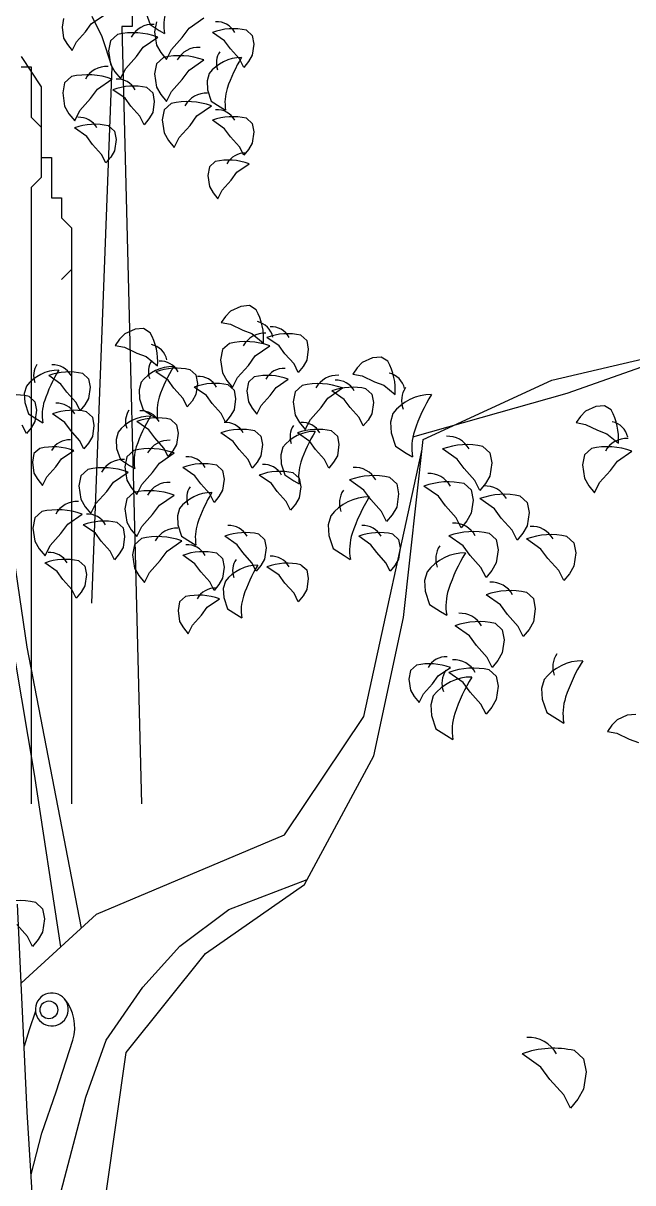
# Model space of a CAD drawing. Header units: metres. Extents: x 368 to 3789, y -155 to 1148.
# Drawn here: x 2218.83 to 2225.05, y 519.65 to 531.48 of the extents above; entities that cross this region are included whole.
import ezdxf

# ---------------------------------------------------------------- set-up
doc = ezdxf.new("R2010")
doc.units = ezdxf.units.M

# ---------------------------------------------------------------- blocks, each defined once
blk = doc.blocks.new('A$C09CF175E')
at = {"color": 74}
for p, q in [((2345.9, 4188), (2342.1, 4167.8)), ((2411.4, 4175.4), (2440.3, 4195.5)), ((2541.8, 4200.2), (2550.6, 4173.8)), ((2565.8, 4180.7), (2561.3, 4156.8)), ((2643.6, 4165.7), (2677.9, 4189.6)), ((2342.1, 4167.8), (2345.9, 4141.4)), ((2376.1, 4132.6), (2397.5, 4156.5)), ((2397.5, 4156.5), (2411.4, 4175.4)), ((2473.4, 4150.3), (2457, 4135.4)), ((2550.6, 4173.8), (2572, 4160)), ((2561.3, 4156.8), (2565.8, 4125.4)), ((2572, 4160), (2584.6, 4152.4)), ((2627.1, 4143.3), (2643.6, 4165.7)), ((2727.2, 4135.3), (2698.3, 4155.4)), ((2778.9, 4160.5), (2792.7, 4147.9)), ((2345.9, 4141.4), (2354.7, 4126.3)), ((2354.7, 4126.3), (2366.1, 4112.5)), ((2366.1, 4112.5), (2376.1, 4132.6)), ((2457, 4135.4), (2452.5, 4111.5)), ((2534.7, 4120.4), (2569.1, 4144.3)), ((2565.8, 4125.4), (2576.3, 4107.5)), ((2601.7, 4114.9), (2627.1, 4143.3)), ((2741.1, 4116.4), (2727.2, 4135.3)), ((2792.7, 4147.9), (2796.5, 4127.8)), ((2796.5, 4127.8), (2792.7, 4101.4)), ((2452.5, 4111.5), (2457, 4080.1)), ((2492.9, 4069.6), (2518.3, 4098)), ((2518.3, 4098), (2534.7, 4120.4)), ((2582.3, 4095.9), (2565.8, 4081)), ((2576.3, 4107.5), (2589.7, 4091)), ((2589.7, 4091), (2601.7, 4114.9)), ((2762.5, 4092.5), (2741.1, 4116.4)), ((2792.7, 4101.4), (2783.9, 4086.3)), ((2457, 4080.1), (2467.5, 4062.2)), ((2480.9, 4045.7), (2492.9, 4069.6)), ((2565.8, 4081), (2561.3, 4057.1)), ((2643.6, 4066.1), (2677.9, 4090)), ((2772.6, 4072.4), (2762.5, 4092.5)), ((2783.9, 4086.3), (2772.6, 4072.4)), ((2364.6, 4050.6), (2348.2, 4035.7)), ((2425.9, 4020.7), (2460.3, 4044.6)), ((2467.5, 4062.2), (2480.9, 4045.7)), ((2561.3, 4057.1), (2565.8, 4025.7)), ((2601.7, 4015.3), (2627.1, 4043.6)), ((2627.1, 4043.6), (2643.6, 4066.1)), ((2690.7, 4058), (2685.6, 4040.4)), ((2685.6, 4040.4), (2686.9, 4019)), ((2348.2, 4035.7), (2343.7, 4011.8)), ((2409.5, 3998.3), (2425.9, 4020.7)), ((2491.5, 3999.4), (2462.5, 4019.5)), ((2543.1, 4024.5), (2556.9, 4012)), ((2565.8, 4025.7), (2576.3, 4007.8)), ((2589.7, 3991.3), (2601.7, 4015.3)), ((2686.9, 4019), (2695.7, 3992.6)), ((2343.7, 4011.8), (2348.2, 3980.4)), ((2384.1, 3969.9), (2409.5, 3998.3)), ((2505.3, 3980.5), (2491.5, 3999.4)), ((2556.9, 4012), (2560.7, 3991.8)), ((2560.7, 3991.8), (2556.9, 3965.4)), ((2576.3, 4007.8), (2589.7, 3991.3)), ((2600.4, 3987.2), (2583.9, 3972.2)), ((2695.7, 3992.6), (2717.1, 3978.7)), ((2348.2, 3980.4), (2358.6, 3962.5)), ((2358.6, 3962.5), (2372.1, 3946)), ((2372.1, 3946), (2384.1, 3969.9)), ((2526.7, 3956.6), (2505.3, 3980.5)), ((2556.9, 3965.4), (2548.1, 3950.3)), ((2583.9, 3972.2), (2579.5, 3948.3)), ((2661.7, 3957.3), (2696.1, 3981.2)), ((2717.1, 3978.7), (2729.7, 3971.2)), ((2452.4, 3933.9), (2466.3, 3921.3)), ((2536.8, 3936.5), (2526.7, 3956.6)), ((2548.1, 3950.3), (2536.8, 3936.5)), ((2579.5, 3948.3), (2583.9, 3917)), ((2619.8, 3906.5), (2645.3, 3934.9)), ((2645.3, 3934.9), (2661.7, 3957.3)), ((2727.2, 3926.9), (2698.3, 3947)), ((2778.9, 3952.1), (2792.7, 3939.5)), ((2792.7, 3939.5), (2796.5, 3919.3)), ((2400.8, 3908.8), (2371.8, 3928.9)), ((2414.6, 3889.9), (2400.8, 3908.8)), ((2466.3, 3921.3), (2470, 3901.2)), ((2583.9, 3917), (2594.4, 3899)), ((2607.9, 3882.6), (2619.8, 3906.5)), ((2741.1, 3908), (2727.2, 3926.9)), ((2762.5, 3884.1), (2741.1, 3908)), ((2796.5, 3919.3), (2792.7, 3892.9)), ((2436, 3866), (2414.6, 3889.9)), ((2470, 3901.2), (2466.3, 3874.8)), ((2594.4, 3899), (2607.9, 3882.6)), ((2772.6, 3864), (2762.5, 3884.1)), ((2783.9, 3877.8), (2772.6, 3864)), ((2792.7, 3892.9), (2783.9, 3877.8)), ((2446.1, 3845.9), (2436, 3866)), ((2457.4, 3859.7), (2446.1, 3845.9)), ((2466.3, 3874.8), (2457.4, 3859.7)), ((2705, 3849.1), (2691.1, 3836.5)), ((2691.1, 3836.5), (2687.3, 3816.4)), ((2742.7, 3805.1), (2756.6, 3823.9)), ((2756.6, 3823.9), (2785.5, 3844.1)), ((2687.3, 3816.4), (2691.1, 3790)), ((2721.3, 3781.2), (2742.7, 3805.1)), ((2691.1, 3790), (2699.9, 3774.9)), ((2699.9, 3774.9), (2711.2, 3761)), ((2711.2, 3761), (2721.3, 3781.2)), ((2741.5, 3495), (2729.4, 3482.4)), ((2765.8, 3505.9), (2741.5, 3495)), ((2786.2, 3507.8), (2765.8, 3505.9)), ((2802.1, 3497.9), (2786.2, 3507.8)), ((2729.4, 3482.4), (2719.2, 3467.7)), ((2719.2, 3467.7), (2741.3, 3463.5)), ((2741.3, 3463.5), (2770.2, 3449.5)), ((2490.6, 3440.8), (2478.5, 3428.2)), ((2515, 3451.7), (2490.6, 3440.8)), ((2535.4, 3453.6), (2515, 3451.7)), ((2551.3, 3443.7), (2535.4, 3453.6)), ((2770.2, 3449.5), (2792.1, 3441.4)), ((2792.1, 3441.4), (2819.5, 3419.1)), ((2908, 3437.6), (2921.9, 3425)), ((2478.5, 3428.2), (2468.3, 3413.5)), ((2468.3, 3413.5), (2490.4, 3409.3)), ((2490.4, 3409.3), (2519.3, 3395.3)), ((2738.6, 3418.4), (2722.2, 3403.5)), ((2799.9, 3388.5), (2834.3, 3412.4)), ((2856.4, 3412.5), (2827.5, 3432.6)), ((2870.3, 3393.6), (2856.4, 3412.5)), ((2921.9, 3425), (2925.6, 3404.9)), ((2519.3, 3395.3), (2541.2, 3387.2)), ((2541.2, 3387.2), (2568.6, 3364.9)), ((2722.2, 3403.5), (2717.7, 3379.5)), ((2783.5, 3366.1), (2799.9, 3388.5)), ((2891.7, 3369.7), (2870.3, 3393.6)), ((2925.6, 3404.9), (2921.9, 3378.5)), ((3077.8, 3383.9), (3053.4, 3373)), ((3098.2, 3385.8), (3077.8, 3383.9)), ((3114.1, 3376), (3098.2, 3385.8)), ((2645, 3356.1), (2658.9, 3343.5)), ((2717.7, 3379.5), (2722.2, 3348.2)), ((2758.1, 3337.7), (2783.5, 3366.1)), ((2901.7, 3349.6), (2891.7, 3369.7)), ((2913.1, 3363.4), (2901.7, 3349.6)), ((2921.9, 3378.5), (2913.1, 3363.4)), ((3041.3, 3360.4), (3031.1, 3345.7)), ((3053.4, 3373), (3041.3, 3360.4)), ((2339.5, 3321.8), (2310.6, 3342)), ((2391.1, 3347), (2405, 3334.4)), ((2405, 3334.4), (2408.8, 3314.3)), ((2529.6, 3326.1), (2524.6, 3308.5)), ((2593.4, 3330.9), (2564.5, 3351)), ((2607.3, 3312), (2593.4, 3330.9)), ((2658.9, 3343.5), (2662.7, 3323.4)), ((2722.2, 3348.2), (2732.6, 3330.2)), ((2732.6, 3330.2), (2746.1, 3313.8)), ((2746.1, 3313.8), (2758.1, 3337.7)), ((2783.6, 3326.2), (2779.8, 3306.1)), ((2797.4, 3338.8), (2783.6, 3326.2)), ((2849.1, 3313.7), (2878, 3333.8)), ((3031.1, 3345.7), (3053.2, 3341.5)), ((3053.2, 3341.5), (3082.1, 3327.5)), ((3082.1, 3327.5), (3104.1, 3319.4)), ((2257.6, 3317), (2252.5, 3299.4)), ((2252.5, 3299.4), (2253.8, 3278)), ((2353.4, 3303), (2339.5, 3321.8)), ((2374.8, 3279.1), (2353.4, 3303)), ((2408.8, 3314.3), (2405, 3287.9)), ((2524.6, 3308.5), (2525.9, 3287.1)), ((2628.7, 3288.1), (2607.3, 3312)), ((2684.1, 3294.7), (2655.2, 3314.8)), ((2662.7, 3323.4), (2658.9, 3296.9)), ((2735.7, 3319.8), (2749.6, 3307.2)), ((2749.6, 3307.2), (2753.4, 3287.1)), ((2779.8, 3306.1), (2783.6, 3279.7)), ((2835.2, 3294.8), (2849.1, 3313.7)), ((2894.5, 3303.8), (2890, 3279.9)), ((2910.9, 3318.7), (2894.5, 3303.8)), ((2972.2, 3288.8), (3006.6, 3312.7)), ((3010.6, 3285.6), (2981.6, 3305.7)), ((3062.2, 3310.8), (3076, 3298.2)), ((3076, 3298.2), (3079.8, 3278)), ((3104.1, 3319.4), (3131.4, 3297.1)), ((2253.8, 3278), (2262.6, 3251.6)), ((2264.2, 3292.6), (2278, 3280.1)), ((2278, 3280.1), (2281.8, 3259.9)), ((2384.8, 3258.9), (2374.8, 3279.1)), ((2396.2, 3272.8), (2384.8, 3258.9)), ((2405, 3287.9), (2396.2, 3272.8)), ((2525.9, 3287.1), (2534.7, 3260.6)), ((2638.7, 3268), (2628.7, 3288.1)), ((2650.1, 3281.8), (2638.7, 3268)), ((2658.9, 3296.9), (2650.1, 3281.8)), ((2698, 3275.8), (2684.1, 3294.7)), ((2719.4, 3251.9), (2698, 3275.8)), ((2753.4, 3287.1), (2749.6, 3260.7)), ((2783.6, 3279.7), (2792.4, 3264.6)), ((2803.7, 3250.8), (2813.8, 3270.9)), ((2813.8, 3270.9), (2835.2, 3294.8)), ((2890, 3279.9), (2894.5, 3248.5)), ((2955.8, 3266.4), (2972.2, 3288.8)), ((3024.4, 3266.7), (3010.6, 3285.6)), ((3079.8, 3278), (3076, 3251.6)), ((3627.1, 3270.6), (3606.7, 3268.7)), ((3643, 3260.8), (3627.1, 3270.6)), ((2262.6, 3251.6), (2284, 3237.7)), ((2281.8, 3259.9), (2278, 3233.5)), ((2348.6, 3231.2), (2319.6, 3251.4)), ((2400.2, 3256.4), (2414, 3243.8)), ((2414, 3243.8), (2417.8, 3223.7)), ((2534.7, 3260.6), (2556.1, 3246.8)), ((2556.1, 3246.8), (2568.7, 3239.3)), ((2729.4, 3231.8), (2719.4, 3251.9)), ((2740.8, 3245.6), (2729.4, 3231.8)), ((2749.6, 3260.7), (2740.8, 3245.6)), ((2792.4, 3264.6), (2803.7, 3250.8)), ((2894.5, 3248.5), (2904.9, 3230.6)), ((2930.4, 3238), (2955.8, 3266.4)), ((3045.8, 3242.8), (3024.4, 3266.7)), ((3055.9, 3222.7), (3045.8, 3242.8)), ((3076, 3251.6), (3067.2, 3236.5)), ((3126, 3252.4), (3120, 3231.5)), ((3570.2, 3245.2), (3560, 3230.5)), ((3582.3, 3257.8), (3570.2, 3245.2)), ((3606.7, 3268.7), (3582.3, 3257.8)), ((2257.9, 3204.6), (2247.8, 3224.7)), ((2269.2, 3218.4), (2257.9, 3204.6)), ((2278, 3233.5), (2269.2, 3218.4)), ((2284, 3237.7), (2296.6, 3230.2)), ((2362.4, 3212.4), (2348.6, 3231.2)), ((2417.8, 3223.7), (2414, 3197.3)), ((2548.1, 3213.1), (2519.1, 3233.2)), ((2599.7, 3238.3), (2613.5, 3225.7)), ((2613.5, 3225.7), (2617.3, 3205.6)), ((2904.9, 3230.6), (2918.4, 3214.1)), ((2918.4, 3214.1), (2930.4, 3238)), ((3067.2, 3236.5), (3055.9, 3222.7)), ((3120, 3231.5), (3121.5, 3206.1)), ((3560, 3230.5), (3582.1, 3226.4)), ((3582.1, 3226.4), (3611, 3212.3)), ((2383.8, 3188.4), (2362.4, 3212.4)), ((2393.9, 3168.3), (2383.8, 3188.4)), ((2414, 3197.3), (2405.2, 3182.2)), ((2475.2, 3208.3), (2470.2, 3190.6)), ((2470.2, 3190.6), (2471.4, 3169.3)), ((2561.9, 3194.2), (2548.1, 3213.1)), ((2583.3, 3170.3), (2561.9, 3194.2)), ((2617.3, 3205.6), (2613.5, 3179.1)), ((2747.6, 3185.9), (2718.6, 3206)), ((2799.2, 3211.1), (2813.1, 3198.5)), ((2813.1, 3198.5), (2816.8, 3178.4)), ((2929, 3185.9), (2900, 3206)), ((2980.6, 3211.1), (2994.4, 3198.5)), ((2994.4, 3198.5), (2998.2, 3178.4)), ((3121.5, 3206.1), (3132, 3174.7)), ((3611, 3212.3), (3633, 3204.2)), ((3633, 3204.2), (3660.3, 3181.9)), ((2289.4, 3169.6), (2275.6, 3157)), ((2341, 3144.4), (2370, 3164.6)), ((2405.2, 3182.2), (2393.9, 3168.3)), ((2471.4, 3169.3), (2480.3, 3142.8)), ((2511.9, 3164.7), (2495.5, 3149.7)), ((2593.4, 3150.2), (2583.3, 3170.3)), ((2604.7, 3164), (2593.4, 3150.2)), ((2613.5, 3179.1), (2604.7, 3164)), ((2761.4, 3167), (2747.6, 3185.9)), ((2782.8, 3143.1), (2761.4, 3167)), ((2816.8, 3178.4), (2813.1, 3151.9)), ((2865.2, 3172), (2860.1, 3154.4)), ((2942.8, 3167), (2929, 3185.9)), ((2964.2, 3143.1), (2942.8, 3167)), ((2998.2, 3178.4), (2994.4, 3151.9)), ((3132, 3174.7), (3157.4, 3158.3)), ((3278, 3144.3), (3243.6, 3168.2)), ((3339.3, 3174.2), (3355.8, 3159.2)), ((3596.4, 3169.1), (3580, 3154.1)), ((3657.7, 3139.2), (3692.1, 3163.1)), ((2275.6, 3157), (2271.8, 3136.9)), ((2271.8, 3136.9), (2275.6, 3110.5)), ((2327.2, 3125.6), (2341, 3144.4)), ((2480.3, 3142.8), (2501.7, 3129)), ((2495.5, 3149.7), (2491, 3125.8)), ((2556.8, 3112.4), (2573.2, 3134.8)), ((2573.2, 3134.8), (2607.6, 3158.7)), ((2792.9, 3123), (2782.8, 3143.1)), ((2804.2, 3136.8), (2792.9, 3123)), ((2813.1, 3151.9), (2804.2, 3136.8)), ((2860.1, 3154.4), (2861.4, 3133)), ((2861.4, 3133), (2870.2, 3106.6)), ((2974.3, 3123), (2964.2, 3143.1)), ((2985.6, 3136.8), (2974.3, 3123)), ((2994.4, 3151.9), (2985.6, 3136.8)), ((3157.4, 3158.3), (3172.4, 3149.3)), ((3294.5, 3121.9), (3278, 3144.3)), ((3355.8, 3159.2), (3360.3, 3135.3)), ((3360.3, 3135.3), (3355.8, 3103.9)), ((3580, 3154.1), (3575.5, 3130.2)), ((3641.3, 3116.8), (3657.7, 3139.2)), ((2275.6, 3110.5), (2284.4, 3095.4)), ((2305.8, 3101.7), (2327.2, 3125.6)), ((2403.1, 3119.3), (2386.7, 3104.4)), ((2464.4, 3089.5), (2498.8, 3113.4)), ((2491, 3125.8), (2495.5, 3094.4)), ((2501.7, 3129), (2514.2, 3121.5)), ((2531.4, 3084), (2556.8, 3112.4)), ((2656.9, 3104.4), (2628, 3124.5)), ((2708.5, 3129.5), (2722.4, 3116.9)), ((2722.4, 3116.9), (2726.1, 3096.8)), ((2838.3, 3086.2), (2809.3, 3106.4)), ((2870.2, 3106.6), (2891.6, 3092.8)), ((2889.9, 3111.4), (2903.7, 3098.8)), ((3319.9, 3093.5), (3294.5, 3121.9)), ((3575.5, 3130.2), (3580, 3098.8)), ((3615.8, 3088.4), (3641.3, 3116.8)), ((2284.4, 3095.4), (2295.7, 3081.5)), ((2295.7, 3081.5), (2305.8, 3101.7)), ((2386.7, 3104.4), (2382.2, 3080.5)), ((2382.2, 3080.5), (2386.7, 3049.1)), ((2448, 3067), (2464.4, 3089.5)), ((2495.5, 3094.4), (2505.9, 3076.5)), ((2519.4, 3060.1), (2531.4, 3084)), ((2670.8, 3085.5), (2656.9, 3104.4)), ((2692.2, 3061.6), (2670.8, 3085.5)), ((2726.1, 3096.8), (2722.4, 3070.4)), ((2852.1, 3067.4), (2838.3, 3086.2)), ((2891.6, 3092.8), (2904.2, 3085.2)), ((2903.7, 3098.8), (2907.5, 3078.7)), ((2907.5, 3078.7), (2903.7, 3052.3)), ((3057.1, 3070.7), (3022.8, 3094.6)), ((3118.4, 3100.6), (3134.9, 3085.6)), ((3134.9, 3085.6), (3139.4, 3061.7)), ((3233.8, 3056), (3199.5, 3079.9)), ((3295.1, 3085.9), (3311.6, 3070.9)), ((3331.8, 3069.6), (3319.9, 3093.5)), ((3345.3, 3086), (3331.8, 3069.6)), ((3355.8, 3103.9), (3345.3, 3086)), ((3580, 3098.8), (3590.4, 3080.9)), ((3590.4, 3080.9), (3603.9, 3064.5)), ((3603.9, 3064.5), (3615.8, 3088.4)), ((2422.5, 3038.7), (2448, 3067)), ((2511.9, 3065), (2495.5, 3050)), ((2505.9, 3076.5), (2519.4, 3060.1)), ((2573.2, 3035.1), (2607.6, 3059)), ((2702.2, 3041.5), (2692.2, 3061.6)), ((2713.6, 3055.3), (2702.2, 3041.5)), ((2722.4, 3070.4), (2713.6, 3055.3)), ((2873.5, 3043.5), (2852.1, 3067.4)), ((2903.7, 3052.3), (2894.9, 3037.2)), ((3073.6, 3048.3), (3057.1, 3070.7)), ((3139.4, 3061.7), (3134.9, 3030.4)), ((3250.3, 3033.6), (3233.8, 3056)), ((3311.6, 3070.9), (3316.1, 3047)), ((3366.4, 3026.6), (3332, 3050.5)), ((3427.7, 3056.4), (3444.1, 3041.5)), ((2386.7, 3049.1), (2397.1, 3031.2)), ((2397.1, 3031.2), (2410.6, 3014.8)), ((2410.6, 3014.8), (2422.5, 3038.7)), ((2495.5, 3050), (2491, 3026.1)), ((2491, 3026.1), (2495.5, 2994.7)), ((2556.8, 3012.7), (2573.2, 3035.1)), ((2620.3, 3027), (2615.3, 3009.4)), ((2883.6, 3023.3), (2873.5, 3043.5)), ((2894.9, 3037.2), (2883.6, 3023.3)), ((3099, 3019.9), (3073.6, 3048.3)), ((3134.9, 3030.4), (3124.4, 3012.4)), ((3275.7, 3005.2), (3250.3, 3033.6)), ((3316.1, 3047), (3311.6, 3015.6)), ((3382.8, 3004.1), (3366.4, 3026.6)), ((3444.1, 3041.5), (3448.6, 3017.6)), ((2277.8, 3004.7), (2273.3, 2980.8)), ((2294.3, 3019.7), (2277.8, 3004.7)), ((2355.6, 2989.8), (2390, 3013.7)), ((2531.4, 2984.3), (2556.8, 3012.7)), ((2615.3, 3009.4), (2616.5, 2988)), ((2978.8, 3009.6), (2972.8, 2988.7)), ((3111, 2996), (3099, 3019.9)), ((3124.4, 3012.4), (3111, 2996)), ((3287.7, 2981.3), (3275.7, 3005.2)), ((3301.1, 2997.7), (3287.7, 2981.3)), ((3311.6, 3015.6), (3301.1, 2997.7)), ((3408.2, 2975.8), (3382.8, 3004.1)), ((3448.6, 3017.6), (3444.1, 2986.2)), ((2273.3, 2980.8), (2277.8, 2949.4)), ((2339.1, 2967.4), (2355.6, 2989.8)), ((2421.1, 2968.4), (2392.2, 2988.5)), ((2435, 2949.5), (2421.1, 2968.4)), ((2472.7, 2993.6), (2486.6, 2981)), ((2486.6, 2981), (2490.4, 2960.9)), ((2495.5, 2994.7), (2505.9, 2976.8)), ((2505.9, 2976.8), (2519.4, 2960.4)), ((2519.4, 2960.4), (2531.4, 2984.3)), ((2616.5, 2988), (2625.3, 2961.6)), ((2972.8, 2988.7), (2974.3, 2963.3)), ((3354.1, 2968.2), (3370.5, 2953.2)), ((3420.2, 2951.9), (3408.2, 2975.8)), ((3433.7, 2968.3), (3420.2, 2951.9)), ((3444.1, 2986.2), (3433.7, 2968.3)), ((2277.8, 2949.4), (2288.3, 2931.5)), ((2313.7, 2939), (2339.1, 2967.4)), ((2456.4, 2925.6), (2435, 2949.5)), ((2490.4, 2960.9), (2486.6, 2934.5)), ((2513.6, 2941.3), (2509.1, 2917.4)), ((2530.1, 2956.2), (2513.6, 2941.3)), ((2591.4, 2926.3), (2625.7, 2950.2)), ((2625.3, 2961.6), (2646.8, 2947.8)), ((2646.8, 2947.8), (2659.3, 2940.2)), ((2756.7, 2941.2), (2727.7, 2961.4)), ((2770.5, 2922.4), (2756.7, 2941.2)), ((2808.3, 2966.4), (2822.1, 2953.8)), ((2822.1, 2953.8), (2825.9, 2933.7)), ((2974.3, 2963.3), (2984.7, 2931.9)), ((3074, 2941.2), (3045.1, 2961.4)), ((3087.9, 2922.4), (3074, 2941.2)), ((3125.7, 2966.4), (3139.5, 2953.8)), ((3139.5, 2953.8), (3143.3, 2933.7)), ((3292.7, 2938.3), (3258.4, 2962.2)), ((3370.5, 2953.2), (3375, 2929.3)), ((3476.8, 2930.9), (3442.4, 2954.8)), ((3538.1, 2960.8), (3554.6, 2945.9)), ((3554.6, 2945.9), (3559, 2921.9)), ((2288.3, 2931.5), (2301.8, 2915.1)), ((2301.8, 2915.1), (2313.7, 2939)), ((2466.5, 2905.5), (2456.4, 2925.6)), ((2477.8, 2919.4), (2466.5, 2905.5)), ((2486.6, 2934.5), (2477.8, 2919.4)), ((2509.1, 2917.4), (2513.6, 2886)), ((2574.9, 2903.9), (2591.4, 2926.3)), ((2656.9, 2895.9), (2628, 2916.1)), ((2708.5, 2921.1), (2722.4, 2908.5)), ((2791.9, 2898.5), (2770.5, 2922.4)), ((2825.9, 2933.7), (2822.1, 2907.3)), ((2984.7, 2931.9), (3010.2, 2915.5)), ((3010.2, 2915.5), (3025.1, 2906.5)), ((3109.3, 2898.5), (3087.9, 2922.4)), ((3143.3, 2933.7), (3139.5, 2907.3)), ((3309.2, 2915.9), (3292.7, 2938.3)), ((3334.6, 2887.5), (3309.2, 2915.9)), ((3375, 2929.3), (3370.5, 2897.9)), ((3493.3, 2908.5), (3476.8, 2930.9)), ((3559, 2921.9), (3554.6, 2890.6)), ((2330.4, 2877.8), (2301.5, 2897.9)), ((2382.1, 2903), (2395.9, 2890.4)), ((2395.9, 2890.4), (2399.7, 2870.3)), ((2513.6, 2886), (2524.1, 2868.1)), ((2549.5, 2875.5), (2574.9, 2903.9)), ((2670.8, 2877.1), (2656.9, 2895.9)), ((2722.4, 2908.5), (2726.1, 2888.4)), ((2726.1, 2888.4), (2722.4, 2862)), ((2802, 2878.3), (2791.9, 2898.5)), ((2813.3, 2892.2), (2802, 2878.3)), ((2822.1, 2907.3), (2813.3, 2892.2)), ((2856.4, 2868.7), (2827.5, 2888.9)), ((2908, 2893.9), (2921.9, 2881.3)), ((3119.4, 2878.3), (3109.3, 2898.5)), ((3130.7, 2892.2), (3119.4, 2878.3)), ((3139.5, 2907.3), (3130.7, 2892.2)), ((3346.6, 2863.6), (3334.6, 2887.5)), ((3370.5, 2897.9), (3360, 2880)), ((3518.7, 2880.1), (3493.3, 2908.5)), ((3554.6, 2890.6), (3544.1, 2872.6)), ((2344.3, 2858.9), (2330.4, 2877.8)), ((2365.7, 2835), (2344.3, 2858.9)), ((2399.7, 2870.3), (2395.9, 2843.8)), ((2524.1, 2868.1), (2537.5, 2851.6)), ((2537.5, 2851.6), (2549.5, 2875.5)), ((2692.2, 2853.1), (2670.8, 2877.1)), ((2722.4, 2862), (2713.6, 2846.9)), ((2870.3, 2849.9), (2856.4, 2868.7)), ((2921.9, 2881.3), (2925.6, 2861.2)), ((2925.6, 2861.2), (2921.9, 2834.8)), ((3207, 2877.2), (3201, 2856.3)), ((3360, 2880), (3346.6, 2863.6)), ((3530.6, 2856.2), (3518.7, 2880.1)), ((3544.1, 2872.6), (3530.6, 2856.2)), ((2375.8, 2814.9), (2365.7, 2835)), ((2395.9, 2843.8), (2387.1, 2828.7)), ((2702.2, 2833), (2692.2, 2853.1)), ((2713.6, 2846.9), (2702.2, 2833)), ((2729.1, 2854.8), (2724.1, 2837.2)), ((2724.1, 2837.2), (2725.4, 2815.8)), ((2891.7, 2826), (2870.3, 2849.9)), ((2921.9, 2834.8), (2913.1, 2819.7)), ((3201, 2856.3), (3202.5, 2830.9)), ((3202.5, 2830.9), (3213, 2799.5)), ((2387.1, 2828.7), (2375.8, 2814.9)), ((2620.8, 2805.5), (2617, 2785.4)), ((2634.6, 2818.1), (2620.8, 2805.5)), ((2686.2, 2793), (2715.2, 2813.1)), ((2725.4, 2815.8), (2734.2, 2789.4)), ((2901.7, 2805.8), (2891.7, 2826)), ((2913.1, 2819.7), (2901.7, 2805.8)), ((3381.1, 2798.5), (3346.7, 2822.4)), ((3442.4, 2828.4), (3458.8, 2813.4)), ((3458.8, 2813.4), (3463.3, 2789.5)), ((2617, 2785.4), (2620.8, 2759)), ((2672.4, 2774.1), (2686.2, 2793)), ((2734.2, 2789.4), (2755.6, 2775.6)), ((3213, 2799.5), (3238.4, 2783.1)), ((3238.4, 2783.1), (3253.4, 2774.1)), ((3397.5, 2776.1), (3381.1, 2798.5)), ((3423, 2747.7), (3397.5, 2776.1)), ((3463.3, 2789.5), (3458.8, 2758.1)), ((2620.8, 2759), (2629.6, 2743.9)), ((2640.9, 2730.1), (2651, 2750.2)), ((2651, 2750.2), (2672.4, 2774.1)), ((2755.6, 2775.6), (2768.2, 2768)), ((3307.5, 2724.9), (3273.1, 2748.8)), ((3368.8, 2754.8), (3385.2, 2739.8)), ((3458.8, 2758.1), (3448.4, 2740.2)), ((2629.6, 2743.9), (2640.9, 2730.1)), ((3323.9, 2702.5), (3307.5, 2724.9)), ((3385.2, 2739.8), (3389.7, 2715.9)), ((3434.9, 2723.8), (3423, 2747.7)), ((3448.4, 2740.2), (3434.9, 2723.8)), ((3349.3, 2674.1), (3323.9, 2702.5)), ((3389.7, 2715.9), (3385.2, 2684.6)), ((3361.3, 2650.2), (3349.3, 2674.1)), ((3374.8, 2666.6), (3361.3, 2650.2)), ((3385.2, 2684.6), (3374.8, 2666.6)), ((3167.9, 2642.8), (3164.1, 2622.7)), ((3181.7, 2655.4), (3167.9, 2642.8)), ((3233.3, 2630.2), (3262.3, 2650.4)), ((3292.7, 2614.5), (3258.4, 2638.4)), ((3354.1, 2644.4), (3370.5, 2629.5)), ((3164.1, 2622.7), (3167.9, 2596.3)), ((3198.1, 2587.5), (3219.5, 2611.4)), ((3219.5, 2611.4), (3233.3, 2630.2)), ((3309.2, 2592.1), (3292.7, 2614.5)), ((3370.5, 2629.5), (3375, 2605.6)), ((3484.4, 2621.5), (3478.4, 2600.6)), ((3167.9, 2596.3), (3176.7, 2581.2)), ((3188, 2567.3), (3198.1, 2587.5)), ((3334.6, 2563.7), (3309.2, 2592.1)), ((3375, 2605.6), (3370.5, 2574.2)), ((3478.4, 2600.6), (3479.9, 2575.2)), ((3176.7, 2581.2), (3188, 2567.3)), ((3221.7, 2582.9), (3215.7, 2562)), ((3215.7, 2562), (3217.2, 2536.6)), ((3346.6, 2539.8), (3334.6, 2563.7)), ((3360, 2556.3), (3346.6, 2539.8)), ((3370.5, 2574.2), (3360, 2556.3)), ((3479.9, 2575.2), (3490.4, 2543.8)), ((3217.2, 2536.6), (3227.7, 2505.2)), ((3490.4, 2543.8), (3515.8, 2527.4)), ((3681.3, 2536.9), (3656.9, 2526)), ((3701.6, 2538.8), (3681.3, 2536.9)), ((3227.7, 2505.2), (3253.1, 2488.8)), ((3515.8, 2527.4), (3530.8, 2518.4)), ((3644.8, 2513.4), (3634.6, 2498.7)), ((3656.9, 2526), (3644.8, 2513.4)), ((3253.1, 2488.8), (3268.1, 2479.8)), ((3634.6, 2498.7), (3656.7, 2494.5)), ((3656.7, 2494.5), (3685.6, 2480.5)), ((3685.6, 2480.5), (3707.5, 2472.4)), ((2279.7, 2093.4), (2296.1, 2078.5)), ((2296.1, 2078.5), (2300.6, 2054.6)), ((2260.2, 2012.8), (2234.8, 2041.2)), ((2300.6, 2054.6), (2296.1, 2023.2)), ((2272.2, 1988.9), (2260.2, 2012.8)), ((2296.1, 2023.2), (2285.7, 2005.3)), ((2285.7, 2005.3), (2272.2, 1988.9)), ((3476.6, 1703.3), (3431.9, 1734.4)), ((3556.3, 1742.2), (3577.7, 1722.8)), ((3577.7, 1722.8), (3583.5, 1691.7)), ((3498, 1674.2), (3476.6, 1703.3)), ((3583.5, 1691.7), (3577.7, 1650.9)), ((3531, 1637.3), (3498, 1674.2)), ((3577.7, 1650.9), (3564.1, 1627.6)), ((3546.6, 1606.2), (3531, 1637.3)), ((3564.1, 1627.6), (3546.6, 1606.2))]:
    blk.add_line(p, q, dxfattribs=at)
at = {"color": 45}
for p, q in [((3502.6, 3331.1), (4206, 3495.1)), ((3538.7, 3300), (3864, 3415.4)), ((2259.9, 2698.5), (2166.1, 3331.1)), ((3197.8, 3190.5), (3502.6, 3331.1)), ((3173.2, 3197.2), (3538.7, 3300)), ((3150.9, 2768.8), (3197.8, 3190.5)), ((3057.1, 2534.5), (3195.2, 3167.4)), ((2276.5, 2397.4), (2202.8, 2838.9)), ((3080.5, 2440.7), (3150.9, 2768.8)), ((2387.9, 2032.8), (2259.9, 2698.5)), ((2869.5, 2253.3), (3057.1, 2534.5)), ((2916.4, 2136.1), (3080.5, 2440.7)), ((2339.4, 1988.4), (2276.5, 2397.4)), ((2424, 2065.8), (2869.5, 2253.3)), ((2737.2, 2076.8), (2922.9, 2148.1)), ((2681.9, 1972.1), (2916.4, 2136.1)), ((2259.9, 1597.2), (2236.4, 2089.3)), ((2245.3, 1902.3), (2424, 2065.8)), ((2621, 1989.7), (2737.2, 2076.8)), ((2533.9, 1892.9), (2621, 1989.7)), ((2494.3, 1737.8), (2681.9, 1972.1)), ((2446.7, 1767.1), (2533.9, 1892.9)), ((2279.2, 1835.7), (2264.5, 1791.6)), ((2264.5, 1791.6), (2252.5, 1752.8)), ((2328.2, 1644.7), (2367.4, 1767.1)), ((2398.3, 1631.6), (2446.7, 1767.1)), ((2447.5, 1409.8), (2494.3, 1737.8)), ((2293.9, 1546.7), (2328.2, 1644.7)), ((2340.2, 1409), (2398.3, 1631.6)), ((2283.3, 1198.9), (2259.9, 1597.2)), ((2268.6, 1448.4), (2293.9, 1546.7))]:
    blk.add_line(p, q, dxfattribs=at)
blk.add_circle((2311, 1838.9), 21, dxfattribs=at)
at = {"color": 74}
for centre, radius, start, end in [((2689.5, 4170.7), 106.4, 161.7522, 189.8723), ((2708.6, 4132.2), 48.5, 28.6267, 93.2969), ((2511.2, 3985.9), 168.7, 69.9172, 102.9349), ((2556.8, 4116.8), 57.6, 86.7031, 151.3733), ((2747.1, 4022), 142, 77.0651, 110.0828), ((2620, 3931.5), 168.7, 69.9172, 102.9349), ((2665.7, 4062.4), 57.6, 86.7031, 151.3733), ((2767.4, 3998.7), 97, 90, 142.3456), ((2755.1, 4083.3), 47.3, 146.2055, 200.3658), ((3059.6, 3915.2), 343.4, 148.2926, 161.7522), ((2448, 4017.1), 57.6, 86.7031, 151.3733), ((2402.4, 3886.2), 168.7, 69.9172, 102.9349), ((2472.9, 3996.3), 48.5, 28.6267, 93.2969), ((2511.3, 3886.1), 142, 77.0651, 110.0828), ((2834.5, 3989.4), 106.4, 161.7522, 189.8723), ((2638.2, 3822.8), 168.7, 69.9172, 102.9349), ((2683.8, 3953.6), 57.6, 86.7031, 151.3733), ((2708.6, 3923.8), 48.5, 28.6267, 93.2969), ((2420.6, 3795.5), 142, 77.0651, 110.0828), ((2382.2, 3905.7), 48.5, 28.6267, 93.2969), ((2747.1, 3813.6), 142, 77.0651, 110.0828), ((2736.7, 3710.7), 142, 69.9172, 102.9349), ((2775.2, 3820.8), 48.5, 86.7031, 151.3733), ((2677.8, 3429.3), 142, 355.8728, 28.8905), ((2794.3, 3422.6), 48.5, 12.6587, 77.3289), ((2426.9, 3375.1), 142, 355.8728, 28.8905), ((2822, 3384.8), 57.6, 86.7031, 151.3733), ((2876.2, 3299.2), 142, 77.0651, 110.0828), ((2837.8, 3409.4), 48.5, 28.6267, 93.2969), ((2543.4, 3368.4), 48.5, 12.6587, 77.3289), ((2776.4, 3254), 168.7, 69.9172, 102.9349), ((2334.4, 3257.8), 97, 90, 142.3456), ((2322.1, 3342.3), 47.3, 146.2055, 200.3658), ((2626.6, 3174.2), 343.4, 148.2926, 161.7522), ((2320.9, 3318.8), 48.5, 28.6267, 93.2969), ((2606.4, 3266.8), 97, 90, 142.3456), ((2594.1, 3351.3), 47.3, 146.2055, 200.3658), ((2613.2, 3217.6), 142, 77.0651, 110.0828), ((2574.8, 3327.8), 48.5, 28.6267, 93.2969), ((2898.6, 3183.3), 343.4, 148.2926, 161.7522), ((2867.7, 3310.6), 48.5, 86.7031, 151.3733), ((2989.7, 3307.3), 142, 355.8728, 28.8905), ((2359.3, 3208.6), 142, 77.0651, 110.0828), ((2665.5, 3291.6), 48.5, 28.6267, 93.2969), ((2829.2, 3200.4), 142, 69.9172, 102.9349), ((2994.3, 3285.2), 57.6, 86.7031, 151.3733), ((2992, 3282.5), 48.5, 28.6267, 93.2969), ((3106.2, 3300.7), 48.5, 12.6587, 77.3289), ((2703.9, 3181.4), 142, 77.0651, 110.0828), ((2948.7, 3154.3), 168.7, 69.9172, 102.9349), ((3030.4, 3172.3), 142, 77.0651, 110.0828), ((3202.6, 3282.4), 56.2, 146.2055, 200.3658), ((2232.4, 3154.2), 142, 77.0651, 110.0828), ((2401.5, 3248.5), 106.4, 161.7522, 189.8723), ((2330, 3228.1), 48.5, 28.6267, 93.2969), ((2673.5, 3257.5), 106.4, 161.7522, 189.8723), ((3217.2, 3182.1), 115.2, 90, 142.3456), ((3564.2, 3082.9), 407.9, 148.2926, 161.7522), ((2368.4, 3117.9), 142, 77.0651, 110.0828), ((2552, 3149), 97, 90, 142.3456), ((2539.7, 3233.5), 47.3, 146.2055, 200.3658), ((2844.2, 3065.5), 343.4, 148.2926, 161.7522), ((2529.5, 3210), 48.5, 28.6267, 93.2969), ((3518.6, 3192.1), 142, 355.8728, 28.8905), ((2567.9, 3099.8), 142, 77.0651, 110.0828), ((2729, 3182.8), 48.5, 28.6267, 93.2969), ((2929.6, 3197.3), 47.3, 146.2055, 200.3658), ((2910.3, 3182.8), 48.5, 28.6267, 93.2969), ((3635.1, 3185.5), 48.5, 12.6587, 77.3289), ((2359.6, 3141.3), 48.5, 86.7031, 151.3733), ((2595.3, 3131.1), 57.6, 86.7031, 151.3733), ((2767.4, 3072.6), 142, 77.0651, 110.0828), ((2942, 3112.8), 97, 90, 142.3456), ((2948.8, 3072.6), 142, 77.0651, 110.0828), ((3234.1, 3029.2), 343.4, 148.2926, 161.7522), ((3296.9, 3171), 126.4, 161.7522, 189.8723), ((3255.9, 3140.6), 57.6, 28.6267, 93.2969), ((3679.8, 3135.5), 57.6, 86.7031, 151.3733), ((2321.2, 3031.2), 142, 69.9172, 102.9349), ((2549.7, 3000.2), 168.7, 69.9172, 102.9349), ((2619.1, 3139.7), 106.4, 161.7522, 189.8723), ((3301.6, 3009.7), 168.7, 77.0651, 110.0828), ((3634.2, 3004.7), 168.7, 69.9172, 102.9349), ((2486.5, 3085.8), 57.6, 86.7031, 151.3733), ((2676.7, 2991.1), 142, 77.0651, 110.0828), ((2638.3, 3101.3), 48.5, 28.6267, 93.2969), ((3009.1, 3103.5), 106.4, 161.7522, 189.8723), ((2440.9, 2954.9), 168.7, 69.9172, 102.9349), ((2858.1, 2973), 142, 77.0651, 110.0828), ((2819.7, 3083.1), 48.5, 28.6267, 93.2969), ((3035, 3067), 57.6, 28.6267, 93.2969), ((3211.7, 3052.3), 57.6, 28.6267, 93.2969), ((2595.3, 3031.4), 57.6, 86.7031, 151.3733), ((2684.8, 3052.3), 47.3, 146.2055, 200.3658), ((3080.7, 2936.2), 168.7, 77.0651, 110.0828), ((3257.4, 2921.5), 168.7, 77.0651, 110.0828), ((3344.3, 3022.9), 57.6, 28.6267, 93.2969), ((2549.7, 2900.5), 168.7, 69.9172, 102.9349), ((2697.1, 2967.8), 97, 90, 142.3456), ((2989.3, 2884.2), 343.4, 148.2926, 161.7522), ((3070, 2939.3), 115.2, 90, 142.3456), ((3055.4, 3039.6), 56.2, 146.2055, 200.3658), ((3417, 2840.1), 407.9, 148.2926, 161.7522), ((3389.9, 2892), 168.7, 77.0651, 110.0828), ((2332, 2855.2), 168.7, 69.9172, 102.9349), ((2377.7, 2986.1), 57.6, 86.7031, 151.3733), ((2440.9, 2855.1), 142, 77.0651, 110.0828), ((2402.5, 2965.3), 48.5, 28.6267, 93.2969), ((2613.5, 2922.7), 57.6, 86.7031, 151.3733), ((2764.2, 2958.5), 106.4, 161.7522, 189.8723), ((2776.5, 2828), 142, 77.0651, 110.0828), ((2738, 2938.1), 48.5, 28.6267, 93.2969), ((3093.9, 2828), 142, 77.0651, 110.0828), ((3055.4, 2938.1), 48.5, 28.6267, 93.2969), ((3316.3, 2803.7), 168.7, 77.0651, 110.0828), ((3270.6, 2934.6), 57.6, 28.6267, 93.2969), ((3454.7, 2927.2), 57.6, 28.6267, 93.2969), ((2567.8, 2791.8), 168.7, 69.9172, 102.9349), ((2638.3, 2892.8), 48.5, 28.6267, 93.2969), ((3149.7, 2928.2), 126.4, 161.7522, 189.8723), ((3500.4, 2796.4), 168.7, 77.0651, 110.0828), ((2311.8, 2874.7), 48.5, 28.6267, 93.2969), ((2676.7, 2782.6), 142, 77.0651, 110.0828), ((2837.8, 2865.6), 48.5, 28.6267, 93.2969), ((3298.2, 2806.8), 115.2, 90, 142.3456), ((3283.6, 2907.2), 56.2, 146.2055, 200.3658), ((3645.2, 2707.6), 407.9, 148.2926, 161.7522), ((2350.3, 2764.5), 142, 77.0651, 110.0828), ((2805.9, 2795.6), 97, 90, 142.3456), ((2793.6, 2880.1), 47.3, 146.2055, 200.3658), ((3098.1, 2712.1), 343.4, 148.2926, 161.7522), ((2876.2, 2755.5), 142, 77.0651, 110.0828), ((2704.8, 2789.9), 48.5, 86.7031, 151.3733), ((3377.9, 2795.8), 126.4, 161.7522, 189.8723), ((3404.6, 2663.9), 168.7, 77.0651, 110.0828), ((3359, 2794.8), 57.6, 28.6267, 93.2969), ((2666.4, 2679.7), 142, 69.9172, 102.9349), ((2873, 2786.3), 106.4, 161.7522, 189.8723), ((3285.4, 2721.2), 57.6, 28.6267, 93.2969), ((3331, 2590.4), 168.7, 77.0651, 110.0828), ((3251.9, 2627.2), 48.5, 86.7031, 151.3733), ((3270.6, 2610.9), 57.6, 28.6267, 93.2969), ((3575.6, 2551.1), 115.2, 90, 142.3456), ((3561, 2651.5), 56.2, 146.2055, 200.3658), ((3922.6, 2451.9), 407.9, 148.2926, 161.7522), ((3213.5, 2517), 142, 69.9172, 102.9349), ((3298.3, 2612.9), 56.2, 146.2055, 200.3658), ((3316.3, 2480), 168.7, 77.0651, 110.0828), ((3312.9, 2512.5), 115.2, 90, 142.3456), ((3660, 2413.3), 407.9, 148.2926, 161.7522), ((3655.3, 2540.1), 126.4, 161.7522, 189.8723), ((3392.6, 2501.5), 126.4, 161.7522, 189.8723), ((2241.9, 1929), 168.7, 77.0651, 110.0828), ((3447.9, 1698.6), 74.8, 28.6267, 93.2969), ((3507.2, 1528.5), 219.3, 77.0651, 110.0828)]:
    blk.add_arc(centre, radius, start, end, dxfattribs=at)
at = {"color": 45}
for centre, radius, start, end in [((2318, 1839.8), 39.1, 40.3906, 185.9786), ((2318, 1839.8), 39.1, 185.9786, 40.3906), ((2269.5, 1798.5), 102.8, 342.2441, 40.3906)]:
    blk.add_arc(centre, radius, start, end, dxfattribs=at)
blk = doc.blocks.new('A$C75B70EFF')
at = {"color": 35}
for p, q in [((3160.9, 2495.7), (3192.9, 2431.9)), ((3288.8, 2463.8), (3256.8, 2463.8)), ((3256.8, 2463.8), (3318.8, 0)), ((3288.8, 2495.7), (3288.8, 2463.8)), ((3192.9, 2431.9), (3224.9, 2336.1)), ((2937.3, 2368), (3001.2, 2272.2)), ((2937.3, 2336.1), (2969.2, 2336.1)), ((2969.2, 2336.1), (2969.2, 2176.4)), ((3224.9, 2336.1), (3160, 636.1)), ((3001.2, 2272.2), (3001.2, 1984.8)), ((2969.2, 2176.4), (3001.2, 2144.5)), ((3001.2, 2144.5), (3001.2, 2048.7)), ((3001.2, 2048.7), (3033.1, 2048.7)), ((3033.1, 2048.7), (3033.1, 1921)), ((3001.2, 1984.8), (2969.2, 1952.9)), ((2969.2, 1952.9), (2969.2, 0)), ((3033.1, 1921), (3065.1, 1921)), ((3065.1, 1921), (3065.1, 1857.1)), ((3065.1, 1857.1), (3097, 1825.2)), ((3097, 1825.2), (3097, 0)), ((3097, 1693.3), (3065.1, 1661.4))]:
    blk.add_line(p, q, dxfattribs=at)

msp = doc.modelspace()

# ---------------------------------------------------------------- block references
for name, p, xscale, yscale, zscale in [('A$C75B70EFF', (2209.36, 523.518), 0.003218393350110997, 0.003218393350110997, 0.003218393350110997), ('A$C09CF175E', (2209.151, 513.503), 0.00430364964322203, 0.00430364964322203, 0.00430364964322203)]:
    msp.add_blockref(name, p, dxfattribs=dict(xscale=xscale, yscale=yscale, zscale=zscale))

doc.saveas('drawing.dxf')
